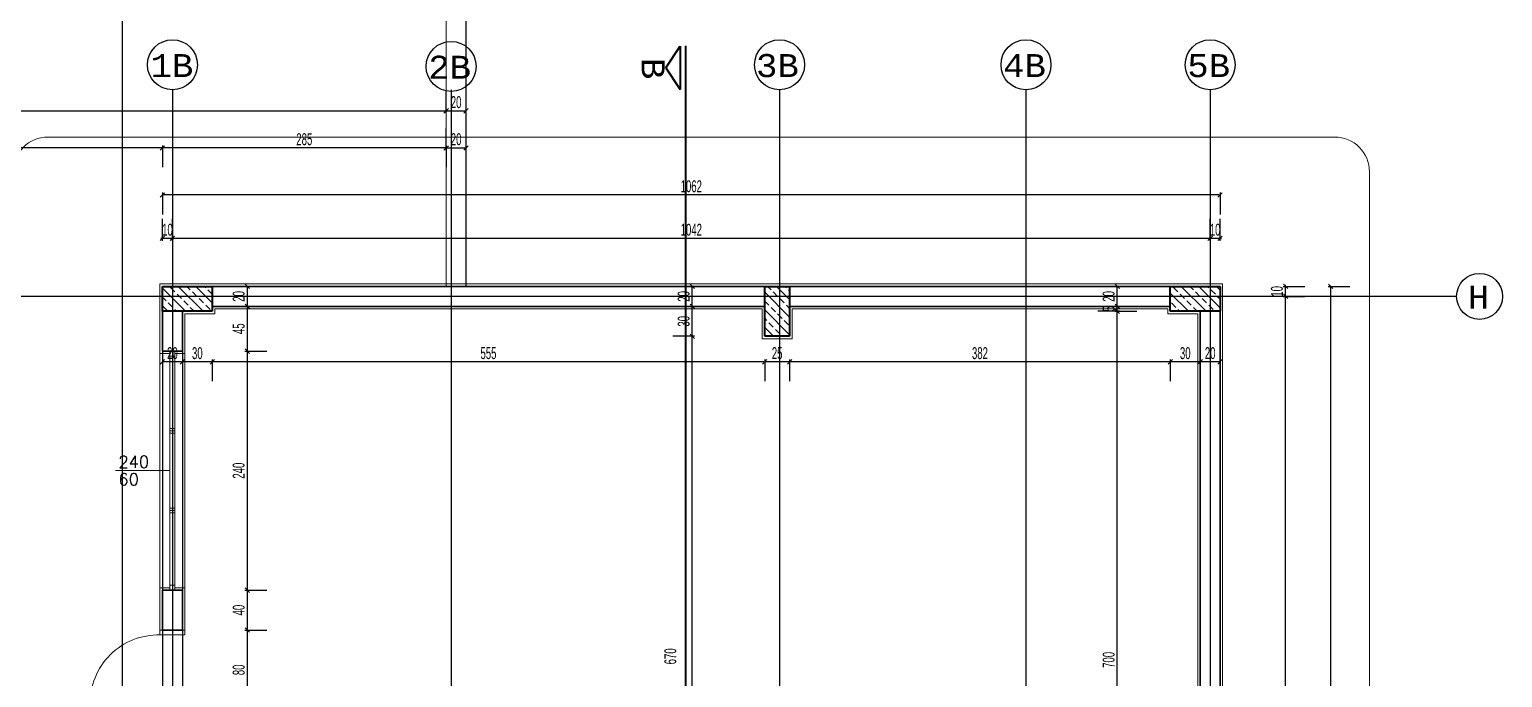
# Model space of a CAD drawing. Header units: inches. Extents: x -7543 to -822, y 102837 to 190349.
# Drawn here: x -832.5433 to -832.2473, y 102837.0491 to 102837.1793 of the extents above; entities that cross this region are included whole.
import ezdxf

# ---------------------------------------------------------------- set-up
doc = ezdxf.new("R2010")
doc.units = ezdxf.units.IN
doc.header["$MEASUREMENT"] = 0
for name, pattern in [('__ZG_T_P__9', [22, 1, -10, 1, -10]), ('DASHDOTX2', [2, 1, -0.5, 0, -0.5]), ('DASHED', [19.049999999999997, 12.7, -6.35])]:
    doc.linetypes.add(name, pattern=pattern)
doc.layers.get('Defpoints').update_dxf_attribs({"lineweight": 25})
for name, color, linetype, lineweight in [('AKS', 1, 'Continuous', 25), ('ICOL', 55, 'Continuous', 25), ('İZ DÜŞÜM', 253, 'Continuous', 20), ('KESİT', 7, 'Continuous', 40), ('KOLON', 2, 'Continuous', 40), ('SIVA', 150, 'Continuous', 15), ('TARAMA', 8, 'Continuous', 25)]:
    doc.layers.add(name, color=color, linetype=linetype, lineweight=lineweight)
for name, color, linetype, lineweight, true_color in [('BALKON', 7, 'Continuous', 20, 0xffaaa9), ('DUVAR', 7, 'Continuous', 35, 0xfc4642), ('KAPI', 7, 'Continuous', 18, 0xffb360), ('PENCERE', 7, 'Continuous', 18, 0xffb360)]:
    doc.layers.add(name, color=color, linetype=linetype, lineweight=lineweight, true_color=true_color)
doc.styles.add('ISIM', font='monos.ttf', dxfattribs={"width": 1.1, "height": 200})
doc.styles.add('OLCU', font='tromand.shx', dxfattribs={"width": 0.6, "height": 12})
doc.styles.add('TXTX', font='TXTX')

# ---------------------------------------------------------------- blocks, each defined once
blk = doc.blocks.new('D')
at = {"layer": 'ICOL'}
for p, q in [((2.828427124746668, 2.828427124748032), (-2.82842712474303, -2.828427124744394)), ((0, 3.000000000002046), (0, -25))]:
    blk.add_line(p, q, dxfattribs=at)
blk = doc.blocks.new('E')
at = {"layer": 'ICOL'}
for p, q in [((0, -3.000000000002046), (0, 25)), ((-2.828427124746668, -2.828427124748032), (2.82842712474303, 2.828427124744394))]:
    blk.add_line(p, q, dxfattribs=at)

msp = doc.modelspace()

# ---------------------------------------------------------------- linework, layer by layer
at = {"layer": 'AKS', "linetype": 'DASHDOTX2', "ltscale": 10}
for p, q in [((-832.5145753957316, 102837.1671850205), (-832.5145753957316, 102836.7433031146)), ((-832.4585753957316, 102837.1671850205), (-832.4585753957316, 102836.7433031146)), ((-832.3925870175802, 102837.1671850205), (-832.3925870175802, 102836.7433031146)), ((-832.3430753957316, 102837.1671850205), (-832.3430753957316, 102836.7433031146)), ((-832.3060753957317, 102837.1671850205), (-832.3060753957317, 102836.7433031146)), ((-832.2565686503075, 102837.1256839999), (-832.5799356160155, 102837.1256839999))]:
    msp.add_line(p, q, dxfattribs=at)
at = {"layer": 'AKS', "color": 0}
for centre, radius in [((-832.514575399153, 102837.1722050205), 0.005019999999999997), ((-832.4585753957316, 102837.1718705779), 0.005019999999999997), ((-832.3925870175802, 102837.1722050205), 0.005019999999999997), ((-832.3430753957316, 102837.1722050205), 0.005019999999999997), ((-832.3060753957317, 102837.1722050205), 0.005019999999999997), ((-832.2519486503074, 102837.1256839999), 0.004620000000000001)]:
    msp.add_circle(centre, radius, dxfattribs=at)
at = {"layer": 'BALKON'}
for p, q in [((-832.455575430717, 102837.1876859498), (-832.455575430717, 102837.1276839999)), ((-832.459575430717, 102837.1836859475), (-832.459575430717, 102837.1276839999))]:
    msp.add_line(p, q, dxfattribs=at)
at = {"layer": 'Defpoints', "color": 6}
for p, q in [((-832.4555753957324, 102837.1276839999), (-832.4555754307169, 102837.1876856746)), ((-832.3040753957316, 102837.1276839999), (-832.5165753957316, 102837.1276839999)), ((-832.5165753957316, 102837.1276839999), (-832.5165753957315, 102836.9736839999)), ((-832.304075395732, 102837.1276839999), (-832.4555753957324, 102837.1276839999)), ((-832.3040753957316, 102836.7776839999), (-832.3040753957316, 102837.1276839999)), ((-832.304075395732, 102836.7776839999), (-832.304075395732, 102837.1276839999))]:
    msp.add_line(p, q, dxfattribs=at)
at = {"layer": 'Defpoints', "color": 3}
for p, q in [((-832.3955753957316, 102837.1236839999), (-832.5065753957316, 102837.1236839999)), ((-832.5065753957316, 102837.1236839999), (-832.5065753957316, 102837.1226839999)), ((-832.3955753957316, 102837.1176839999), (-832.3955753957316, 102837.1236839999)), ((-832.3140753957316, 102837.1236839999), (-832.3905753957316, 102837.1236839999)), ((-832.3905753957316, 102837.1236839999), (-832.3905753957316, 102837.1176839999)), ((-832.3140753957316, 102837.1226839999), (-832.3140753957316, 102837.1236839999)), ((-832.5065753957316, 102837.1226839999), (-832.5125753957316, 102837.1226839999)), ((-832.5125753957316, 102837.1226839999), (-832.5125753957316, 102836.9786839999)), ((-832.3080753957316, 102837.1226839999), (-832.3140753957316, 102837.1226839999)), ((-832.3080753957316, 102836.9756839999), (-832.3080753957316, 102837.1226839999)), ((-832.3905753957316, 102837.1176839999), (-832.3955753957316, 102837.1176839999))]:
    msp.add_line(p, q, dxfattribs=at)
at = {"layer": 'DUVAR'}
for p, q in [((-832.5065753957316, 102837.1276839999), (-832.3955753957316, 102837.1276839999)), ((-832.3905753957316, 102837.1276839999), (-832.3140753957316, 102837.1276839999)), ((-832.5065753957316, 102837.1236839999), (-832.3955753957316, 102837.1236839999)), ((-832.3905753957316, 102837.1236839999), (-832.3140753957316, 102837.1236839999)), ((-832.5165753957316, 102837.1146839999), (-832.5165753957316, 102837.1226839999)), ((-832.5125753957316, 102837.1146839999), (-832.5125753957316, 102837.1226839999)), ((-832.3080753957316, 102837.1226839999), (-832.3080753957316, 102836.9756839999)), ((-832.3040753957316, 102837.1226839999), (-832.3040753957316, 102836.9756839999)), ((-832.5125753957316, 102837.1146839999), (-832.5165753957316, 102837.1146839999)), ((-832.5165753957316, 102837.0586839999), (-832.5165753957316, 102837.0666839999)), ((-832.5125753957316, 102837.0666839999), (-832.5165753957316, 102837.0666839999)), ((-832.5125753957316, 102837.0586839999), (-832.5125753957316, 102837.0666839999)), ((-832.5125753957316, 102837.0586839999), (-832.5165753957316, 102837.0586839999))]:
    msp.add_line(p, q, dxfattribs=at)
at = {"layer": 'ICOL'}
for p, q in [((-832.5246754432798, 102837.1835299107), (-832.5246754432798, 102836.7818399999)), ((-832.9234193962369, 102837.1629442632), (-832.4597314307169, 102837.1629442632)), ((-832.4594194307169, 102837.1629442632), (-832.4557314307169, 102837.1629442632)), ((-832.5167313957317, 102837.1555014008), (-832.8664193611744, 102837.1555014008)), ((-832.4597314307169, 102837.1555014008), (-832.5164193957316, 102837.1555014008)), ((-832.4594194307169, 102837.1555014008), (-832.4557314307169, 102837.1555014008)), ((-832.3042313957317, 102837.1460466986), (-832.5164193957316, 102837.1460466986)), ((-832.5167313957317, 102837.1373280337), (-832.5168873957316, 102837.1373280337)), ((-832.5145753957316, 102837.1373280337), (-832.5165753957316, 102837.1373280337)), ((-832.5144193957317, 102837.1373280337), (-832.5142633957316, 102837.1373280337)), ((-832.3062313957316, 102837.1373280337), (-832.5144193957317, 102837.1373280337)), ((-832.3062313957316, 102837.1373280337), (-832.3063873957317, 102837.1373280337)), ((-832.3040753957316, 102837.1373280337), (-832.3060753957317, 102837.1373280337)), ((-832.3039193957317, 102837.1373280337), (-832.3037633957316, 102837.1373280337)), ((-832.4995258638154, 102837.1275279999), (-832.4995258638154, 102837.1238399999)), ((-832.4101179020081, 102837.1238399999), (-832.4101179020081, 102837.1275279999)), ((-832.3247243963841, 102837.1238399999), (-832.3247243963841, 102837.1275279999)), ((-832.2909265019398, 102837.1278399999), (-832.2909265019398, 102837.1279959999)), ((-832.2909265019398, 102837.1256839999), (-832.2909265019398, 102837.1276839999)), ((-832.2818883696322, 102837.1275279999), (-832.2818883696322, 102836.7778399998)), ((-832.4995258638154, 102837.1235279999), (-832.4995258638154, 102837.1148399998)), ((-832.4101179020081, 102837.1178399998), (-832.4101179020081, 102837.1235279999)), ((-832.3247243963841, 102837.1238399999), (-832.3247243963841, 102837.1239959998)), ((-832.3247243963841, 102837.1226839999), (-832.3247243963841, 102837.1236839999)), ((-832.2909265019398, 102837.1255279999), (-832.2909265019398, 102837.1253719998)), ((-832.2909265019398, 102836.7798399999), (-832.2909265019398, 102837.1255279999)), ((-832.3247243963841, 102837.1225279999), (-832.3247243963841, 102837.1223719999)), ((-832.3247243963841, 102836.9828399999), (-832.3247243963841, 102837.1225279999)), ((-832.4101179020081, 102836.9838399999), (-832.4101179020081, 102837.1175279999)), ((-832.4995258638154, 102837.1145279999), (-832.4995258638154, 102837.0668399999)), ((-832.5127313957316, 102837.1125406564), (-832.5164193957316, 102837.1125406564)), ((-832.5067313957317, 102837.1125406564), (-832.5124193957316, 102837.1125406564)), ((-832.3957313957317, 102837.1125406564), (-832.5064193957317, 102837.1125406564)), ((-832.3907313957316, 102837.1125406564), (-832.3954193957316, 102837.1125406564)), ((-832.3142313957317, 102837.1125406564), (-832.3904193957317, 102837.1125406564)), ((-832.3082313957316, 102837.1125406564), (-832.3139193957317, 102837.1125406564)), ((-832.3042313957317, 102837.1125406564), (-832.3079193957317, 102837.1125406564)), ((-832.4995258638154, 102837.0665279999), (-832.4995258638154, 102837.0588399999)), ((-832.4995258638154, 102837.0585279998), (-832.4995258638154, 102837.0428399998))]:
    msp.add_line(p, q, dxfattribs=at)
at = {"layer": 'İZ DÜŞÜM', "linetype": '__ZG_T_P__9'}
for p, q in [((-832.5395743614383, 102837.1576839999), (-832.4635743614383, 102837.1576839999)), ((-832.4635743614383, 102837.1576839999), (-832.3090743614383, 102837.1576839999)), ((-832.3090743614383, 102837.1576839999), (-832.2810743614383, 102837.1576839999)), ((-832.2740743614382, 102837.1506839998), (-832.2740743614382, 102837.0976839999)), ((-832.5165753957328, 102837.1276839999), (-832.3040753957329, 102837.1276839999)), ((-832.5165753957328, 102836.7776839999), (-832.5165753957328, 102837.1276839999)), ((-832.3040753957329, 102837.1276839999), (-832.3040753957329, 102836.7776839999)), ((-832.2740743614382, 102837.0976839999), (-832.2740743614382, 102836.9716839999))]:
    msp.add_line(p, q, dxfattribs=at)
for centre, start, end in [((-832.5395743614383, 102837.1506839998), 90, 180), ((-832.2810743614383, 102837.1506839998), 0, 90)]:
    msp.add_arc(centre, 0.007000000000000001, start, end, dxfattribs=at)
at = {"layer": 'KAPI'}
for p, q in [((-832.5170753957316, 102837.0576839999), (-832.5170753957316, 102837.0586839999)), ((-832.5120753957316, 102837.0586839999), (-832.5170753957316, 102837.0586839999)), ((-832.5120753957316, 102837.0586839999), (-832.5120753957316, 102837.0576839999)), ((-832.5170753957316, 102837.0576839999), (-832.5120753957316, 102837.0576839999))]:
    msp.add_line(p, q, dxfattribs=at)
msp.add_arc((-832.5174753957316, 102837.0440839998), 0.01360588108135596, 88.31531567871036, 181.6846843657614, dxfattribs=at)
at = {"layer": 'KESİT'}
for p, q in [((-832.4154156320482, 102837.1715956882), (-832.412532410752, 102837.1759385978)), ((-832.4154156320482, 102837.1715956882), (-832.412532410752, 102837.1759385978)), ((-832.412532410752, 102837.1759385978), (-832.412532410752, 102837.1672527787)), ((-832.412532410752, 102837.1759385978), (-832.412532410752, 102837.1672527787)), ((-832.4154156320482, 102837.1715956882), (-832.412532410752, 102837.1672527787)), ((-832.4154156320482, 102837.1715956882), (-832.412532410752, 102837.1672527787))]:
    msp.add_line(p, q, dxfattribs=at)
at = {"layer": 'KESİT', "linetype": 'DASHED'}
msp.add_line((-832.411454198987, 102837.1759968667), (-832.411454198987, 102836.9918835999), dxfattribs=at)
at = {"layer": 'KOLON'}
for p, q in [((-832.5165753957316, 102837.1226839999), (-832.5165753957316, 102837.1276839999)), ((-832.5165753957316, 102837.1276839999), (-832.5065753957316, 102837.1276839999)), ((-832.5065753957316, 102837.1276839999), (-832.5065753957316, 102837.1226839999)), ((-832.3955753957316, 102837.1276839999), (-832.3905753957316, 102837.1276839999)), ((-832.3955753957316, 102837.1176839999), (-832.3955753957316, 102837.1276839999)), ((-832.3905753957316, 102837.1276839999), (-832.3905753957316, 102837.1176839999)), ((-832.3140753957316, 102837.1226839999), (-832.3140753957316, 102837.1276839999)), ((-832.3140753957316, 102837.1276839999), (-832.3040753957316, 102837.1276839999)), ((-832.3140753957316, 102837.1226839999), (-832.3140753957316, 102837.1276839999)), ((-832.3140753957316, 102837.1276839999), (-832.3040753957316, 102837.1276839999)), ((-832.3040753957316, 102837.1276839999), (-832.3040753957316, 102837.1226839999)), ((-832.3040753957316, 102837.1276839999), (-832.3040753957316, 102837.1226839999)), ((-832.5065753957316, 102837.1226839999), (-832.5165753957316, 102837.1226839999)), ((-832.3040753957316, 102837.1226839999), (-832.3140753957316, 102837.1226839999)), ((-832.3040753957316, 102837.1226839999), (-832.3140753957316, 102837.1226839999)), ((-832.3905753957316, 102837.1176839999), (-832.3955753957316, 102837.1176839999))]:
    msp.add_line(p, q, dxfattribs=at)
at = {"layer": 'PENCERE'}
for p, q in [((-832.5150753957316, 102837.0666839999), (-832.5150753957316, 102837.1146839999)), ((-832.5140753957317, 102837.0666839999), (-832.5140753957317, 102837.1146839999)), ((-832.5170753957316, 102837.1141839999), (-832.5170753957316, 102837.0671839999)), ((-832.5140753957317, 102837.1136839999), (-832.5150753957316, 102837.1136839999)), ((-832.5145753957316, 102837.0991839998), (-832.5145753957316, 102837.1136839999)), ((-832.5120753957316, 102837.0671839999), (-832.5120753957316, 102837.1141839999)), ((-832.5140753957317, 102837.0991839998), (-832.5150753957316, 102837.0991839998)), ((-832.5140753957317, 102837.0986839999), (-832.5150753957316, 102837.0986839999)), ((-832.5140753957317, 102837.0981839999), (-832.5150753957316, 102837.0981839999)), ((-832.5145753957316, 102837.0831839999), (-832.5145753957316, 102837.0981839999)), ((-832.5150753957316, 102837.0906839998), (-832.5259920440412, 102837.0906839998)), ((-832.5140753957317, 102837.0831839999), (-832.5150753957316, 102837.0831839999)), ((-832.5140753957317, 102837.0826839998), (-832.5150753957316, 102837.0826839998)), ((-832.5140753957317, 102837.0821839999), (-832.5150753957316, 102837.0821839999)), ((-832.5145753957316, 102837.0676839998), (-832.5145753957316, 102837.0821839999)), ((-832.5140753957317, 102837.0676839998), (-832.5150753957316, 102837.0676839998))]:
    msp.add_line(p, q, dxfattribs=at)
at = {"layer": 'SIVA'}
for p, q in [((-832.5170753957316, 102837.1281839999), (-832.3035753957316, 102837.1281839999)), ((-832.5170753957316, 102837.1281839999), (-832.5170753957316, 102837.1141839999)), ((-832.3035753957316, 102837.1281839999), (-832.3035753957316, 102836.9701839999)), ((-832.5120753957317, 102837.1221839999), (-832.5060753957316, 102837.1221839999)), ((-832.5120753957316, 102837.1141839999), (-832.5120753957316, 102837.1221839999)), ((-832.5060753957316, 102837.1231839999), (-832.3960753957316, 102837.1231839999)), ((-832.5060753957316, 102837.1231839999), (-832.5060753957316, 102837.1221839999)), ((-832.3960753957316, 102837.1231839999), (-832.3960753957316, 102837.1171839999)), ((-832.3900753957316, 102837.1231839999), (-832.3145753957316, 102837.1231839999)), ((-832.3900753957316, 102837.1231839999), (-832.3900753957316, 102837.1171839999)), ((-832.3145753957316, 102837.1231839999), (-832.3145753957316, 102837.1221839999)), ((-832.3085753957316, 102837.1221839999), (-832.3145753957316, 102837.1221839999)), ((-832.3085753957316, 102837.1221839999), (-832.3085753957316, 102836.9761839999)), ((-832.3900753957316, 102837.1171839999), (-832.3960753957316, 102837.1171839999)), ((-832.5150753957316, 102837.1141839999), (-832.5170753957316, 102837.1141839999)), ((-832.5120753957316, 102837.1141839999), (-832.5140753957317, 102837.1141839999)), ((-832.5170753957316, 102837.0671839999), (-832.5170753957316, 102837.0586839999)), ((-832.5150753957316, 102837.0671839999), (-832.5170753957316, 102837.0671839999)), ((-832.5120753957316, 102837.0671839999), (-832.5140753957317, 102837.0671839999)), ((-832.5120753957316, 102837.0586839999), (-832.5120753957316, 102837.0671839999)), ((-832.5165753957316, 102837.0586839999), (-832.5170753957316, 102837.0586839999)), ((-832.5120753957316, 102837.0586839999), (-832.5125753957316, 102837.0586839999))]:
    msp.add_line(p, q, dxfattribs=at)
at = {"layer": 'TARAMA'}
for p, q in [((-832.5165753957316, 102837.1273048634), (-832.5119545322249, 102837.1226839999)), ((-832.5149542041411, 102837.1274514387), (-832.5140703206646, 102837.1265675552)), ((-832.5134189983189, 102837.1276839999), (-832.5084189983189, 102837.1226839999)), ((-832.511651231363, 102837.1276839999), (-832.5109767284969, 102837.127009497)), ((-832.5105347867586, 102837.1265675552), (-832.5096509032821, 102837.1256836718)), ((-832.509883464413, 102837.1276839999), (-832.5065753957316, 102837.1243759312)), ((-832.5081156974571, 102837.1276839999), (-832.5078831363292, 102837.1274514387)), ((-832.5074411945909, 102837.127009497), (-832.5065753957316, 102837.1261436981)), ((-832.3955753957316, 102837.1265130162), (-832.3905753957316, 102837.1215130162)), ((-832.3949786124672, 102837.1276839999), (-832.3943041096011, 102837.127009497)), ((-832.3938621678628, 102837.1265675552), (-832.3929782843863, 102837.1256836718)), ((-832.3932108455173, 102837.1276839999), (-832.3905753957316, 102837.1250485501)), ((-832.3914430785613, 102837.1276839999), (-832.3912105174334, 102837.1274514387)), ((-832.3907685756951, 102837.127009497), (-832.3905753957316, 102837.126816317)), ((-832.3140753957316, 102837.126330296), (-832.3104290995867, 102837.1226839999)), ((-832.3134287715029, 102837.1274514387), (-832.3125448880264, 102837.1265675552)), ((-832.3118935656807, 102837.1276839999), (-832.3068935656808, 102837.1226839999)), ((-832.3101257987248, 102837.1276839999), (-832.3094512958587, 102837.127009497)), ((-832.3090093541205, 102837.1265675552), (-832.308125470644, 102837.1256836718)), ((-832.3083580317748, 102837.1276839999), (-832.3040753957316, 102837.1234013638)), ((-832.3065902648189, 102837.1276839999), (-832.306357703691, 102837.1274514387)), ((-832.3059157619527, 102837.127009497), (-832.3050318784763, 102837.1261256135)), ((-832.3048224978689, 102837.1276839999), (-832.3040753957316, 102837.1269368977)), ((-832.5165753957316, 102837.1255370964), (-832.5158380876176, 102837.1247997883)), ((-832.5165753957316, 102837.1237693295), (-832.5154900661308, 102837.1226839999)), ((-832.5153961458793, 102837.1243578466), (-832.5145122624028, 102837.1234739631)), ((-832.5136283789263, 102837.1261256135), (-832.5127444954499, 102837.12524173)), ((-832.5123025537116, 102837.1247997883), (-832.5114186702351, 102837.1239159048)), ((-832.5109767284969, 102837.1234739631), (-832.5101867652689, 102837.1226839999)), ((-832.5092089615439, 102837.12524173), (-832.5083250780674, 102837.1243578466)), ((-832.5078831363292, 102837.1239159048), (-832.5069992528527, 102837.1230320213)), ((-832.3955753957316, 102837.1247452492), (-832.3947460513393, 102837.1239159048)), ((-832.3943041096011, 102837.1234739631), (-832.3934202261246, 102837.1225900796)), ((-832.3925363426481, 102837.12524173), (-832.3916524591716, 102837.1243578466)), ((-832.3912105174334, 102837.1239159048), (-832.3905753957316, 102837.1232807831)), ((-832.3138707132412, 102837.1243578466), (-832.3129868297647, 102837.1234739631)), ((-832.3121029462882, 102837.1261256135), (-832.3112190628117, 102837.12524173)), ((-832.3107771210734, 102837.1247997883), (-832.309893237597, 102837.1239159048)), ((-832.3094512958587, 102837.1234739631), (-832.3086613326308, 102837.1226839999)), ((-832.3076835289057, 102837.12524173), (-832.3067996454292, 102837.1243578466)), ((-832.306357703691, 102837.1239159048), (-832.3054738202145, 102837.1230320213)), ((-832.304589936738, 102837.1256836718), (-832.3040753957316, 102837.1251691308)), ((-832.5140703206646, 102837.1230320213), (-832.5137222991749, 102837.1226839999)), ((-832.3955753957316, 102837.1229774823), (-832.3905753957316, 102837.1179774823)), ((-832.3955753957316, 102837.1212097153), (-832.3951879930776, 102837.1208223127)), ((-832.3947460513393, 102837.1203803709), (-832.3938621678628, 102837.1194964874)), ((-832.3929782843863, 102837.1221481379), (-832.3920944009099, 102837.1212642544)), ((-832.3916524591716, 102837.1208223127), (-832.3907685756951, 102837.1199384292)), ((-832.3140753957316, 102837.1227947621), (-832.3139646334927, 102837.1226839999)), ((-832.3125448880264, 102837.1230320213), (-832.3121968665367, 102837.1226839999)), ((-832.3955753957316, 102837.1194419484), (-832.393817447235, 102837.1176839999)), ((-832.3934202261246, 102837.1190545457), (-832.3925363426481, 102837.1181706622)), ((-832.3920944009099, 102837.1177287205), (-832.3920496802791, 102837.1176839999))]:
    msp.add_line(p, q, dxfattribs=at)

# ---------------------------------------------------------------- block references
at = {"layer": 'ICOL'}
for name, p, xscale, yscale, zscale, rotation in [('D', (-832.459575430717, 102837.1629442632), 0.0001559999999471984, 0.0001559999999471984, 0.0001559999999471984, 180), ('D', (-832.459575430717, 102837.1555014008), 0.0001559999999471984, 0.0001559999999471984, 0.0001559999999471984, 180), ('E', (-832.5165753957316, 102837.1555014008), 0.0001559999999471984, 0.0001559999999471984, 0.0001559999999471984, 180), ('E', (-832.5165753957316, 102837.1460466986), 0.0001559999999471984, 0.0001559999999471984, 0.0001559999999471984, 180), ('D', (-832.5145753957316, 102837.1373280337), 0.0001559999999471984, 0.0001559999999471984, 0.0001559999999471984, 180), ('D', (-832.3040753957316, 102837.1373280337), 0.0001559999999471984, 0.0001559999999471984, 0.0001559999999471984, 180), ('E', (-832.5145753957316, 102837.1373280337), 0.0001559999999471984, 0.0001559999999471984, 0.0001559999999471984, 180), ('D', (-832.4995258638154, 102837.1276839999), 0.000155999994603917, 0.000155999994603917, 0.000155999994603917, 90), ('E', (-832.4101179020081, 102837.1276839999), 0.000155999994603917, 0.000155999994603917, 0.000155999994603917, 90), ('E', (-832.3247243963841, 102837.1276839999), 0.000155999994603917, 0.000155999994603917, 0.000155999994603917, 90), ('E', (-832.2909265019398, 102837.1276839999), 0.000155999994603917, 0.000155999994603917, 0.000155999994603917, 270), ('D', (-832.2818883696322, 102837.1276839999), 0.000155999994603917, 0.000155999994603917, 0.000155999994603917, 90), ('D', (-832.4995258638154, 102837.1236839999), 0.000155999994603917, 0.000155999994603917, 0.000155999994603917, 90), ('E', (-832.4995258638154, 102837.1236839999), 0.000155999994603917, 0.000155999994603917, 0.000155999994603917, 270), ('D', (-832.4101179020081, 102837.1236839999), 0.000155999994603917, 0.000155999994603917, 0.000155999994603917, 270), ('E', (-832.4101179020081, 102837.1236839999), 0.000155999994603917, 0.000155999994603917, 0.000155999994603917, 90), ('D', (-832.3247243963841, 102837.1236839999), 0.000155999994603917, 0.000155999994603917, 0.000155999994603917, 270), ('E', (-832.3247243963841, 102837.1236839999), 0.000155999994603917, 0.000155999994603917, 0.000155999994603917, 270), ('E', (-832.2909265019398, 102837.1256839999), 0.000155999994603917, 0.000155999994603917, 0.000155999994603917, 90), ('D', (-832.2909265019398, 102837.1256839999), 0.000155999994603917, 0.000155999994603917, 0.000155999994603917, 90), ('E', (-832.3247243963841, 102837.1226839999), 0.000155999994603917, 0.000155999994603917, 0.000155999994603917, 90), ('D', (-832.3247243963841, 102837.1226839999), 0.000155999994603917, 0.000155999994603917, 0.000155999994603917, 90), ('D', (-832.4101179020081, 102837.1176839999), 0.000155999994603917, 0.000155999994603917, 0.000155999994603917, 270), ('E', (-832.4101179020081, 102837.1176839999), 0.000155999994603917, 0.000155999994603917, 0.000155999994603917, 90), ('D', (-832.4995258638154, 102837.1146839999), 0.000155999994603917, 0.000155999994603917, 0.000155999994603917, 90), ('E', (-832.4995258638154, 102837.1146839999), 0.000155999994603917, 0.000155999994603917, 0.000155999994603917, 270), ('E', (-832.5165753957316, 102837.1125406564), 0.0001559999999471984, 0.0001559999999471984, 0.0001559999999471984, 180), ('E', (-832.5125753957316, 102837.1125406564), 0.0001559999999471984, 0.0001559999999471984, 0.0001559999999471984, 180), ('E', (-832.5065753957316, 102837.1125406564), 0.0001559999999471984, 0.0001559999999471984, 0.0001559999999471984, 180), ('E', (-832.3955753957316, 102837.1125406564), 0.0001559999999471984, 0.0001559999999471984, 0.0001559999999471984, 180), ('E', (-832.3905753957316, 102837.1125406564), 0.0001559999999471984, 0.0001559999999471984, 0.0001559999999471984, 180), ('E', (-832.3140753957316, 102837.1125406564), 0.0001559999999471984, 0.0001559999999471984, 0.0001559999999471984, 180), ('E', (-832.3080753957316, 102837.1125406564), 0.0001559999999471984, 0.0001559999999471984, 0.0001559999999471984, 180), ('D', (-832.4995258638154, 102837.0666839999), 0.000155999994603917, 0.000155999994603917, 0.000155999994603917, 90), ('E', (-832.4995258638154, 102837.0666839999), 0.000155999994603917, 0.000155999994603917, 0.000155999994603917, 270), ('E', (-832.4995258638154, 102837.0586839999), 0.000155999994603917, 0.000155999994603917, 0.000155999994603917, 270), ('D', (-832.4995258638154, 102837.0586839999), 0.000155999994603917, 0.000155999994603917, 0.000155999994603917, 90)]:
    msp.add_blockref(name, p, dxfattribs=dict(at, xscale=xscale, yscale=yscale, zscale=zscale, rotation=rotation))
at = {"layer": 'ICOL', "xscale": 0.0001559999999471984, "yscale": 0.0001559999999471984, "zscale": 0.0001559999999471984}
for name, p in [('E', (-832.459575430717, 102837.1629442632)), ('E', (-832.455575430717, 102837.1629442632)), ('E', (-832.455575430717, 102837.1555014008)), ('D', (-832.5165753957316, 102837.1555014008)), ('D', (-832.459575430717, 102837.1555014008)), ('D', (-832.3040753957316, 102837.1460466986)), ('E', (-832.5165753957316, 102837.1373280337)), ('E', (-832.3060753957317, 102837.1373280337)), ('D', (-832.3060753957317, 102837.1373280337)), ('D', (-832.5125753957316, 102837.1125406564)), ('D', (-832.5065753957316, 102837.1125406564)), ('D', (-832.3955753957316, 102837.1125406564)), ('D', (-832.3905753957316, 102837.1125406564)), ('D', (-832.3140753957316, 102837.1125406564)), ('D', (-832.3080753957316, 102837.1125406564)), ('D', (-832.3040753957316, 102837.1125406564))]:
    msp.add_blockref(name, p, dxfattribs=at)

# ---------------------------------------------------------------- texts
at = {"layer": 'AKS', "style": 'ISIM', "width": 1.1}
for s, height, p in [('1B', 0.004619999999999998, (-832.518985020559, 102837.1697240266)), ('2B', 0.004619999999999998, (-832.4631775026994, 102837.169389584)), ('3B', 0.004619999999999998, (-832.3973255279119, 102837.1697240266)), ('4B', 0.004619999999999998, (-832.3476854461379, 102837.1697240266)), ('5B', 0.004619999999999998, (-832.3106704501217, 102837.1697240266)), ('H', 0.004620000000000001, (-832.2543048610938, 102837.1232322259))]:
    msp.add_text(s, height=height, dxfattribs=at).set_placement(p)
msp.add_text('B', height=0.004620000000000001, rotation=270, dxfattribs=at).set_placement((-832.420295199126, 102837.1735756768))
at = {"layer": 'ICOL', "char_height": 0.0024, "attachment_point": 5, "style": 'OLCU'}
for s, insert in [('\\A1;20', (-832.4575754307169, 102837.1646722632)), ('\\A1;285', (-832.4880754132244, 102837.1572294009)), ('\\A1;20', (-832.4575754307169, 102837.1572294009)), ('\\A1;1062', (-832.4103253957317, 102837.1477746986)), ('\\A1;10', (-832.5155753957316, 102837.1390560337)), ('\\A1;1042', (-832.4103253957317, 102837.1390560337)), ('\\A1;10', (-832.3050753957316, 102837.1390560337)), ('\\A1;20', (-832.5145753957316, 102837.1142686564)), ('\\A1;30', (-832.5095753957316, 102837.1142686564)), ('\\A1;555', (-832.4510753957317, 102837.1142686564)), ('\\A1;25', (-832.3930753957316, 102837.1142686564)), ('\\A1;382', (-832.3523253957317, 102837.1142686564)), ('\\A1;30', (-832.3110753957317, 102837.1142686564)), ('\\A1;20', (-832.3060753957317, 102837.1142686564))]:
    msp.add_mtext(s, dxfattribs=dict(at, insert=insert))
at = {"layer": 'ICOL', "char_height": 0.0024, "attachment_point": 5, "rotation": 90, "style": 'OLCU'}
for s, insert in [('\\A1;20', (-832.5012538638155, 102837.1256839999)), ('\\A1;20', (-832.4118459020082, 102837.1256839999)), ('\\A1;20', (-832.3264523963842, 102837.1256839999)), ('\\A1;10', (-832.2926545019398, 102837.1266839999)), ('\\A1;5', (-832.3264523963842, 102837.1231839999)), ('\\A1;30', (-832.4118459020082, 102837.1206839998)), ('\\A1;45', (-832.5012538638155, 102837.1191839999)), ('\\A1;240', (-832.5012538638155, 102837.0906839998)), ('\\A1;40', (-832.5012538638155, 102837.0626839999)), ('\\A1;670', (-832.4145268169494, 102837.0533967765)), ('\\A1;700', (-832.3264523963842, 102837.0526839998)), ('\\A1;80', (-832.5012538638155, 102837.0506839999))]:
    msp.add_mtext(s, dxfattribs=dict(at, insert=insert))
at = {"layer": 'PENCERE', "style": 'TXTX'}
for s, p in [('240', (-832.5254215216457, 102837.0912566099)), ('60', (-832.5254215216457, 102837.0877400631))]:
    msp.add_text(s, height=0.0024, dxfattribs=at).set_placement(p)

doc.saveas('drawing.dxf')
